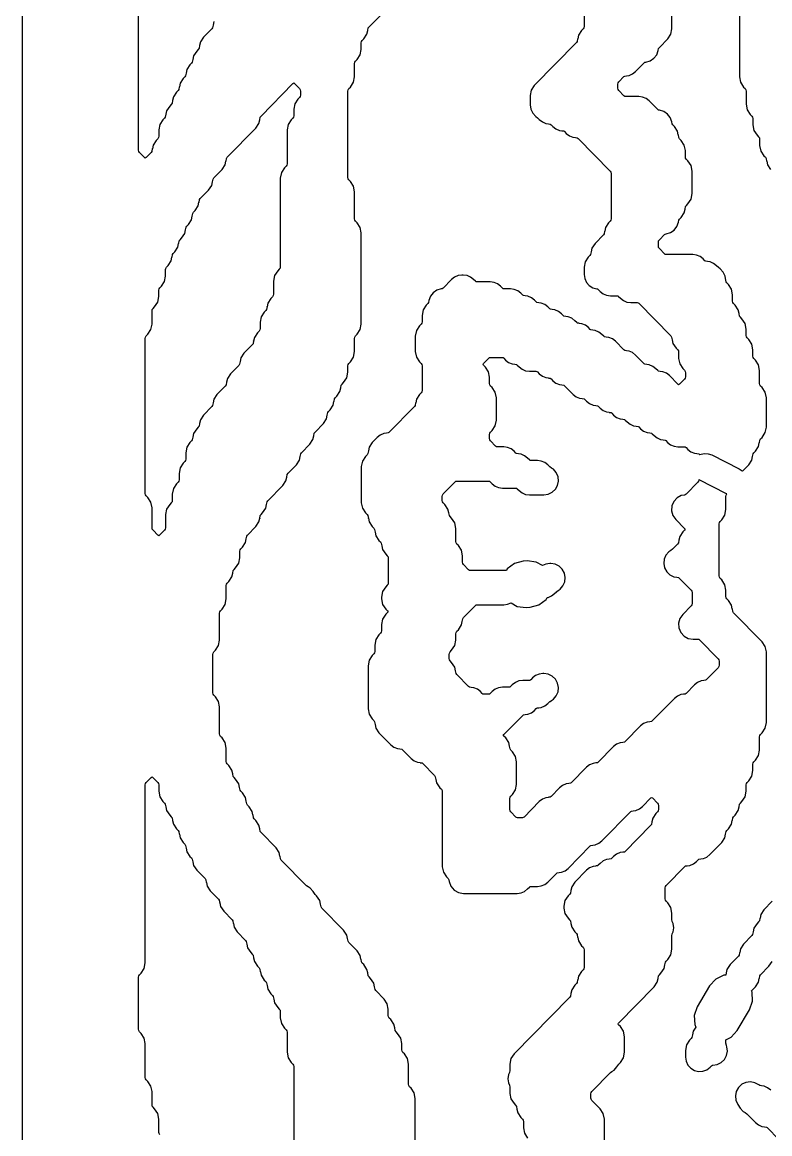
# Model space of a CAD drawing. Header units: millimetres. Extents: x 0 to 63, y 0 to 126.
# Drawn here: x 0 to 25.71, y 49.53 to 87.77 of the extents above; entities that cross this region are included whole.
import ezdxf

# ---------------------------------------------------------------- set-up
doc = ezdxf.new("R2010")
doc.units = ezdxf.units.MM
doc.layers.add('CUT', color=1, linetype='Continuous')

msp = doc.modelspace()

# ---------------------------------------------------------------- linework, layer by layer
at = {"layer": 'CUT'}
for points in [[(50.134, 123), (50.134, 126), (42.134, 126), (42.134, 123), (21.134, 123), (21.134, 126), (13.134, 126), (13.134, 123), (0, 123), (0, 3), (13.134, 3), (13.134, 0), (21.134, 0), (21.134, 3), (42.134, 3), (42.134, 0), (50.134, 0), (50.134, 3), (63.2679, 3), (63.2679, 123)], [(4.4272, 77.1924), (4.4644, 77.3818), (4.4644, 77.8374), (4.4733, 77.8824), (4.4986, 77.9208), (4.5533, 77.9765), (4.6594, 78.1376), (4.6967, 78.3269), (4.6967, 78.5462), (4.7055, 78.5913), (4.7308, 78.6297), (4.7855, 78.6853), (4.8916, 78.8465), (4.9289, 79.0358), (4.9289, 79.2551), (4.9377, 79.3002), (4.963, 79.3385), (5.0177, 79.3942), (5.1239, 79.5553), (5.1485, 79.6805), (5.1517, 79.6799), (5.17, 79.7727), (5.1952, 79.8111), (5.2499, 79.8668), (5.3561, 80.0279), (5.3807, 80.1531), (5.3839, 80.1525), (5.4022, 80.2453), (5.4274, 80.2837), (5.4821, 80.3393), (5.5883, 80.5005), (5.6129, 80.6257), (5.6161, 80.625), (5.6344, 80.7179), (5.6597, 80.7563), (5.7144, 80.8119), (5.8205, 80.973), (5.8451, 81.0982), (5.8483, 81.0976), (5.8666, 81.1905), (5.8919, 81.2288), (5.9466, 81.2845), (6.0527, 81.4456), (6.0774, 81.5708), (6.0806, 81.5702), (6.0988, 81.663), (6.1241, 81.7014), (6.411, 81.9933), (6.5172, 82.1545), (6.5418, 82.2797), (6.545, 82.279), (6.5633, 82.3719), (6.5885, 82.4103), (6.8754, 82.7022), (6.9816, 82.8633), (7.0062, 82.9885), (7.0094, 82.9879), (7.0277, 83.0808), (7.053, 83.1191), (8.0365, 84.1199), (8.1427, 84.2811), (8.1673, 84.4063), (8.1705, 84.4056), (8.1888, 84.4985), (8.2141, 84.5368), (9.3131, 85.6552), (9.341, 85.6757), (9.3689, 85.6552), (9.5391, 85.482), (9.5644, 85.4436), (9.5732, 85.3986), (9.5732, 85.2597), (9.5644, 85.2146), (9.5391, 85.1762), (9.4844, 85.1206), (9.3783, 84.9594), (9.341, 84.7701), (9.341, 84.5508), (9.3322, 84.5057), (9.3069, 84.4674), (9.2522, 84.4117), (9.146, 84.2506), (9.1088, 84.0613), (9.1088, 82.8968), (9.0999, 82.8517), (9.0747, 82.8134), (9.02, 82.7577), (8.9138, 82.5966), (8.8766, 82.4072), (8.8766, 79.3525), (8.8677, 79.3074), (8.8424, 79.2691), (8.7878, 79.2134), (8.6816, 79.0523), (8.6444, 78.8629), (8.6444, 78.4073), (8.6355, 78.3623), (8.6102, 78.3239), (8.5555, 78.2683), (8.4494, 78.1071), (8.4248, 77.9819), (8.4215, 77.9826), (8.4033, 77.8897), (8.378, 77.8513), (8.3233, 77.7957), (8.2172, 77.6346), (8.1799, 77.4452), (8.1799, 77.2259), (8.1711, 77.1808), (8.1458, 77.1425), (8.0911, 77.0868), (7.9849, 76.9257), (7.9603, 76.8005), (7.9571, 76.8011), (7.9388, 76.7083), (7.9136, 76.6699), (7.6267, 76.378), (7.5205, 76.2168), (7.4959, 76.0916), (7.4927, 76.0923), (7.4744, 75.9994), (7.4491, 75.961), (7.1622, 75.6691), (7.0561, 75.508), (7.0314, 75.3828), (7.0282, 75.3834), (7.01, 75.2905), (6.9847, 75.2522), (6.6978, 74.9602), (6.5916, 74.7991), (6.567, 74.6739), (6.5638, 74.6745), (6.5455, 74.5817), (6.5203, 74.5433), (6.2334, 74.2514), (6.1272, 74.0903), (6.1026, 73.965), (6.0994, 73.9657), (6.0811, 73.8728), (6.0558, 73.8345), (6.0011, 73.7788), (5.895, 73.6177), (5.8704, 73.4925), (5.8671, 73.4931), (5.8489, 73.4003), (5.8236, 73.3619), (5.7689, 73.3062), (5.6628, 73.1451), (5.6255, 72.9558), (5.6255, 72.7365), (5.6167, 72.6914), (5.5914, 72.653), (5.5367, 72.5974), (5.4305, 72.4362), (5.3933, 72.2469), (5.3933, 72.0276), (5.3844, 71.9825), (5.3592, 71.9442), (5.3045, 71.8885), (5.1983, 71.7274), (5.1611, 71.538), (5.1611, 71.3187), (5.1522, 71.2737), (5.127, 71.2353), (5.0723, 71.1797), (4.9661, 71.0185), (4.9289, 70.8292), (4.9289, 70.3736), (4.92, 70.3285), (4.8947, 70.2902), (4.7245, 70.117), (4.6967, 70.0964), (4.6688, 70.117), (4.4986, 70.2902), (4.4733, 70.3285), (4.4644, 70.3736), (4.4644, 71.0655), (4.4272, 71.2548), (4.321, 71.4159), (4.2664, 71.4716), (4.2411, 71.51), (4.2322, 71.555), (4.2322, 76.8922), (4.2411, 76.9373), (4.2664, 76.9757), (4.321, 77.0313)]]:
    msp.add_lwpolyline(points, close=True, dxfattribs=at)
for points in [[(6.5916, 87.7949), (6.567, 87.6697), (6.5638, 87.6703), (6.5455, 87.5775), (6.5203, 87.5391), (6.2334, 87.2472), (6.1272, 87.086), (6.1026, 86.9608), (6.0994, 86.9615), (6.0811, 86.8686), (6.0558, 86.8302), (6.0011, 86.7746), (5.895, 86.6135), (5.8704, 86.4883), (5.8671, 86.4889), (5.8489, 86.396), (5.8236, 86.3577), (5.7689, 86.302), (5.6628, 86.1409), (5.6381, 86.0157), (5.6349, 86.0163), (5.6167, 85.9235), (5.5914, 85.8851), (5.5367, 85.8294), (5.4305, 85.6683), (5.4059, 85.5431), (5.4027, 85.5437), (5.3844, 85.4509), (5.3592, 85.4125), (5.3045, 85.3569), (5.1983, 85.1957), (5.1737, 85.0705), (5.1705, 85.0712), (5.1522, 84.9783), (5.127, 84.94), (5.0723, 84.8843), (4.9661, 84.7232), (4.9415, 84.598), (4.9383, 84.5986), (4.92, 84.5057), (4.8947, 84.4674), (4.84, 84.4117), (4.7339, 84.2506), (4.6967, 84.0613), (4.6967, 83.8419), (4.6878, 83.7969), (4.6625, 83.7585), (4.6078, 83.7029), (4.5017, 83.5417), (4.477, 83.4165), (4.4738, 83.4172), (4.4556, 83.3243), (4.4303, 83.2859), (4.2601, 83.1128), (4.2322, 83.0922), (4.2043, 83.1128), (4.0341, 83.2859), (4.0089, 83.3243), (4, 83.3694), (4, 91.0694)], [(20.0231, 49.2636), (20.0231, 50.0359), (19.9858, 50.2253), (19.8797, 50.3864), (19.5928, 50.6783), (19.5675, 50.7167), (19.5586, 50.7618), (19.5586, 50.9007), (19.5675, 50.9457), (19.5928, 50.9841), (20.2321, 51.6346), (20.2852, 51.676), (20.3578, 51.72), (20.4561, 51.8297), (20.5216, 51.9292), (20.5763, 51.9849), (20.6825, 52.146), (20.7197, 52.3354), (20.7197, 52.8714), (20.6825, 53.0607), (20.5763, 53.2219), (20.5148, 53.2845), (20.4949, 53.3122), (20.5148, 53.34), (21.7374, 54.5841), (21.8436, 54.7452), (21.8682, 54.8704), (21.8714, 54.8698), (21.8897, 54.9626), (21.9149, 55.001), (21.9696, 55.0566), (22.0758, 55.2178), (22.1004, 55.343), (22.1036, 55.3423), (22.1219, 55.4352), (22.1472, 55.4736), (22.2019, 55.5292), (22.308, 55.6903), (22.3452, 55.8797), (22.3452, 56.3353), (22.359, 56.4053), (22.3924, 56.4767), (22.4134, 56.6203), (22.3924, 56.7638), (22.359, 56.8352), (22.3452, 56.9052), (22.3452, 57.1245), (22.308, 57.3139), (22.2019, 57.475), (22.1472, 57.5307), (22.1219, 57.569), (22.113, 57.6141), (22.113, 57.9893), (22.1219, 58.0343), (22.1472, 58.0727), (22.7865, 58.7232), (22.8114, 58.7427), (22.8757, 58.7512), (22.8755, 58.7526), (22.9631, 58.7642), (23.0847, 58.8153), (23.1889, 58.8964), (23.2509, 58.9595), (23.2759, 58.9789), (23.3401, 58.9875), (23.3399, 58.9889), (23.4275, 59.0005), (23.5492, 59.0516), (23.6533, 59.1327), (24.0596, 59.5461), (24.1658, 59.7072), (24.1904, 59.8324), (24.1936, 59.8318), (24.2119, 59.9246), (24.2371, 59.963), (24.2918, 60.0187), (24.398, 60.1798), (24.4226, 60.305), (24.4258, 60.3044), (24.4441, 60.3972), (24.4693, 60.4356), (24.524, 60.4912), (24.6302, 60.6524), (24.6548, 60.7776), (24.658, 60.7769), (24.6763, 60.8698), (24.7016, 60.9081), (24.7563, 60.9638), (24.8624, 61.1249), (24.8996, 61.3143), (24.8996, 61.5336), (24.9085, 61.5787), (24.9338, 61.617), (24.9885, 61.6727), (25.0946, 61.8338), (25.1319, 62.0231), (25.1319, 62.2424), (25.1407, 62.2875), (25.166, 62.3259), (25.2207, 62.3815), (25.3268, 62.5427), (25.3641, 62.732), (25.3641, 63.1876), (25.3729, 63.2327), (25.3982, 63.271), (25.4529, 63.3267), (25.5591, 63.4878), (25.5963, 63.6771), (25.5963, 66.1034), (25.5591, 66.2928), (25.4529, 66.4539), (24.4693, 67.4547), (24.4441, 67.4931), (24.4258, 67.5859), (24.4226, 67.5853), (24.398, 67.7105), (24.2918, 67.8716), (24.2371, 67.9273), (24.2119, 67.9657), (24.203, 68.0107), (24.203, 68.23), (24.1658, 68.4194), (24.0596, 68.5805), (24.0049, 68.6362), (23.9796, 68.6745), (23.9708, 68.7196), (23.9708, 70.5125), (23.9796, 70.5576), (24.0049, 70.5959), (24.0596, 70.6516), (24.1658, 70.8127), (24.203, 71.002), (24.203, 71.4576), (24.2119, 71.5027), (24.2371, 71.5411), (24.239, 71.543), (24.2271, 71.5472), (23.2805, 72.027), (23.2748, 72.0309), (23.2653, 71.9825), (23.24, 71.9442), (22.8376, 71.5347), (22.8068, 71.512), (22.7809, 71.5035), (22.6703, 71.4848), (22.5241, 71.4043), (22.4125, 71.2802), (22.3479, 71.1263), (22.3376, 70.9597), (22.3828, 70.799), (22.4782, 70.6622), (22.7824, 70.3526), (22.8023, 70.3249), (22.7824, 70.2971), (22.7209, 70.2345), (22.6147, 70.0734), (22.5901, 69.9482), (22.5869, 69.9488), (22.5686, 69.8559), (22.5433, 69.8176), (22.3685, 69.6397), (22.3094, 69.5937), (22.2425, 69.5527), (22.1427, 69.4381), (22.082, 69.2989), (22.0659, 69.1479), (22.0958, 68.999), (22.1691, 68.8659), (22.2789, 68.761), (22.4152, 68.694), (22.512, 68.6791), (22.5115, 68.6753), (22.5757, 68.6667), (22.6007, 68.6473), (23.0078, 68.233), (23.033, 68.1947), (23.0419, 68.1496), (23.0419, 67.7744), (23.033, 67.7294), (23.0078, 67.691), (22.7166, 67.3948), (22.6212, 67.2579), (22.576, 67.0972), (22.5863, 66.9306), (22.6509, 66.7767), (22.7625, 66.6526), (22.9087, 66.5722), (23.0732, 66.5443), (23.241, 66.5443), (23.2724, 66.5401), (23.2973, 66.5207), (23.9366, 65.8702), (23.9619, 65.8318), (23.9708, 65.7867), (23.9708, 65.6479), (23.9619, 65.6028), (23.9366, 65.5644), (23.5296, 65.1502), (23.5046, 65.1308), (23.4404, 65.1222), (23.4405, 65.1208), (23.353, 65.1092), (23.2313, 65.0581), (23.1272, 64.9771), (22.8329, 64.6776), (22.8079, 64.6582), (22.7437, 64.6496), (22.7439, 64.6483), (22.6563, 64.6366), (22.5346, 64.5856), (22.4305, 64.5045), (21.6718, 63.7325), (21.6468, 63.713), (21.5826, 63.7045), (21.5828, 63.7031), (21.4952, 63.6914), (21.3735, 63.6404), (21.2694, 63.5593), (20.7429, 63.0236), (20.718, 63.0042), (20.6537, 62.9956), (20.6539, 62.9942), (20.5663, 62.9826), (20.4446, 62.9316), (20.3405, 62.8505), (19.8141, 62.3148), (19.7891, 62.2953), (19.7249, 62.2868), (19.725, 62.2854), (19.6375, 62.2737), (19.5158, 62.2227), (19.4117, 62.1416), (18.8852, 61.6059), (18.8602, 61.5865), (18.796, 61.5779), (18.7962, 61.5765), (18.7086, 61.5649), (18.5869, 61.5138), (18.4828, 61.4327), (18.1885, 61.1333), (18.1636, 61.1139), (18.0993, 61.1053), (18.0995, 61.1039), (18.0119, 61.0923), (17.8902, 61.0413), (17.7861, 60.9602), (17.2597, 60.4245), (17.2347, 60.405), (17.2033, 60.4008), (17.0374, 60.4008), (17.006, 60.405), (16.981, 60.4245), (16.8061, 60.6024), (16.7809, 60.6408), (16.772, 60.6858), (16.772, 61.061), (16.7809, 61.1061), (16.8061, 61.1444), (16.8608, 61.2001), (16.967, 61.3612), (17.0042, 61.5506), (17.0042, 62.3229), (16.967, 62.5122), (16.8608, 62.6733), (16.8061, 62.729), (16.7809, 62.7673), (16.7626, 62.8602), (16.7594, 62.8596), (16.7348, 62.9848), (16.6286, 63.1459), (16.5671, 63.2085), (16.5472, 63.2363), (16.5671, 63.264), (17.2132, 63.9215), (17.2382, 63.941), (17.3024, 63.9495), (17.3022, 63.9509), (17.3898, 63.9626), (17.5115, 64.0136), (17.6156, 64.0947), (17.6777, 64.1578), (17.708, 64.1814), (17.7234, 64.1814), (17.7403, 64.1837), (17.7491, 64.1834), (17.7669, 64.1858), (17.7667, 64.1872), (17.8542, 64.1988), (17.9759, 64.2499), (18.0801, 64.331), (18.1444, 64.3965), (18.1461, 64.3988), (18.1534, 64.4029), (18.2012, 64.4401), (18.2681, 64.4811), (18.3678, 64.5956), (18.4286, 64.7349), (18.4447, 64.8859), (18.4147, 65.0348), (18.3415, 65.1678), (18.2316, 65.2727), (18.0953, 65.3398), (17.9452, 65.3629), (17.9105, 65.3629), (17.7797, 65.3455), (17.658, 65.2944), (17.5539, 65.2133), (17.4895, 65.1478), (17.4878, 65.1455), (17.4806, 65.1414), (17.4615, 65.1266), (17.2139, 65.1266), (17.0831, 65.1092), (16.9614, 65.0581), (16.8573, 64.9771), (16.7952, 64.9139), (16.7703, 64.8945), (16.7389, 64.8903), (16.5172, 64.8903), (16.3864, 64.8729), (16.2647, 64.8219), (16.1606, 64.7408), (16.0986, 64.6776), (16.0736, 64.6582), (16.0422, 64.654), (15.8763, 64.654), (15.8449, 64.6582), (15.8199, 64.6776), (15.7579, 64.7408), (15.6538, 64.8219), (15.5321, 64.8729), (15.4445, 64.8845), (15.4447, 64.8859), (15.3804, 64.8945), (15.3555, 64.9139), (14.9484, 65.3281), (14.9231, 65.3665), (14.9049, 65.4593), (14.9016, 65.4587), (14.877, 65.5839), (14.7709, 65.7451), (14.7162, 65.8007), (14.6909, 65.8391), (14.682, 65.8841), (14.682, 66.023), (14.6909, 66.0681), (14.7162, 66.1065), (14.7709, 66.1621), (14.877, 66.3233), (14.9143, 66.5126), (14.9143, 66.7319), (14.9231, 66.777), (14.9484, 66.8153), (15.0031, 66.871), (15.1092, 67.0321), (15.1339, 67.1573), (15.1371, 67.1567), (15.1553, 67.2495), (15.1806, 67.2879), (15.5877, 67.7021), (15.6127, 67.7216), (15.644, 67.7257), (16.5624, 67.7257), (16.6932, 67.7432), (16.8149, 67.7942), (16.8154, 67.7946), (17.0253, 67.673), (17.3347, 67.6318), (17.4726, 67.6406), (17.7742, 67.721), (18.0222, 67.9106), (18.06, 67.9759), (18.0865, 67.9794), (18.2082, 68.0305), (18.3123, 68.1116), (18.3767, 68.1771), (18.3783, 68.1794), (18.3856, 68.1835), (18.4334, 68.2207), (18.5003, 68.2617), (18.6, 68.3762), (18.6608, 68.5154), (18.6769, 68.6665), (18.647, 68.8154), (18.5737, 68.9484), (18.4638, 69.0533), (18.3276, 69.1204), (18.1774, 69.1435), (18.1428, 69.1435), (18.0119, 69.126), (17.8902, 69.075), (17.8897, 69.0746), (17.6798, 69.1962), (17.3704, 69.2374), (17.2325, 69.2286), (16.9309, 69.1482), (16.6829, 68.9586), (16.6532, 68.9072), (15.4118, 68.9072), (15.3804, 68.9114), (15.3555, 68.9308), (15.1806, 69.1087), (15.1553, 69.1471), (15.1465, 69.1922), (15.1465, 69.4115), (15.1092, 69.6008), (15.0031, 69.7619), (14.9484, 69.8176), (14.9231, 69.8559), (14.9143, 69.901), (14.9143, 70.3566), (14.877, 70.5459), (14.7709, 70.7071), (14.7162, 70.7627), (14.6909, 70.8011), (14.6726, 70.8939), (14.6694, 70.8933), (14.6448, 71.0185), (14.5387, 71.1797), (14.484, 71.2353), (14.4587, 71.2737), (14.4498, 71.3187), (14.4498, 71.4576), (14.4587, 71.5027), (14.484, 71.5411), (14.891, 71.9553), (14.916, 71.9747), (14.9474, 71.9789), (16.0422, 71.9789), (16.0736, 71.9747), (16.0986, 71.9553), (16.1606, 71.8921), (16.2647, 71.8111), (16.3864, 71.76), (16.5172, 71.7426), (16.9711, 71.7426), (17.0025, 71.7384), (17.0274, 71.719), (17.0895, 71.6559), (17.1936, 71.5748), (17.3153, 71.5237), (17.4461, 71.5063), (17.9452, 71.5063), (18.0953, 71.5294), (18.2316, 71.5965), (18.3415, 71.7014), (18.4147, 71.8344), (18.4447, 71.9833), (18.4286, 72.1343), (18.3678, 72.2736), (18.2681, 72.3881), (18.2012, 72.4291), (18.1421, 72.4751), (18.0801, 72.5382), (17.9759, 72.6193), (17.8542, 72.6704), (17.7234, 72.6878), (17.5018, 72.6878), (17.4704, 72.6919), (17.4454, 72.7114), (17.3834, 72.7745), (17.2793, 72.8556), (17.1576, 72.9066), (17.07, 72.9183), (17.0702, 72.9197), (17.006, 72.9282), (16.981, 72.9477), (16.919, 73.0108), (16.8149, 73.0919), (16.6932, 73.1429), (16.5624, 73.1603), (16.3407, 73.1603), (16.3093, 73.1645), (16.2843, 73.184), (16.1095, 73.3619), (16.0842, 73.4003), (16.0754, 73.4453), (16.0754, 73.5842), (16.0842, 73.6293), (16.1095, 73.6676), (16.1642, 73.7233), (16.2703, 73.8844), (16.3076, 74.0738), (16.3076, 74.8461), (16.2703, 75.0354), (16.1642, 75.1965), (16.1095, 75.2522), (16.0842, 75.2905), (16.0754, 75.3356), (16.0754, 75.5549), (16.0381, 75.7443), (15.932, 75.9054), (15.8704, 75.968), (15.8505, 75.9958), (15.8704, 76.0235), (16.0521, 76.2084), (16.0771, 76.2279), (16.1085, 76.2321), (16.5067, 76.2321), (16.538, 76.2279), (16.563, 76.2084), (16.625, 76.1453), (16.7292, 76.0642), (16.8509, 76.0132), (16.9384, 76.0015), (16.9382, 76.0002), (17.0025, 75.9916), (17.0274, 75.9721), (17.0895, 75.909), (17.1936, 75.8279), (17.3153, 75.7769), (17.4461, 75.7595), (17.6677, 75.7595), (17.6991, 75.7553), (17.7241, 75.7359), (17.7861, 75.6727), (17.8902, 75.5916), (18.0119, 75.5406), (18.0995, 75.529), (18.0993, 75.5276), (18.1636, 75.519), (18.1885, 75.4996), (18.2506, 75.4365), (18.3547, 75.3554), (18.4764, 75.3043), (18.564, 75.2927), (18.5638, 75.2913), (18.628, 75.2827), (18.653, 75.2633), (18.9472, 74.9639), (19.0513, 74.8828), (19.173, 74.8318), (19.2606, 74.8201), (19.2604, 74.8187), (19.3247, 74.8102), (19.3496, 74.7907), (19.4117, 74.7276), (19.5158, 74.6465), (19.6375, 74.5955), (19.725, 74.5838), (19.7249, 74.5824), (19.7891, 74.5739), (19.8141, 74.5544), (19.8761, 74.4913), (19.9802, 74.4102), (20.1019, 74.3592), (20.1895, 74.3475), (20.1893, 74.3461), (20.2535, 74.3376), (20.2785, 74.3181), (20.3405, 74.255), (20.4446, 74.1739), (20.5663, 74.1229), (20.6539, 74.1112), (20.6537, 74.1099), (20.718, 74.1013), (20.7429, 74.0819), (20.805, 74.0187), (20.9091, 73.9376), (21.0308, 73.8866), (21.1184, 73.875), (21.1182, 73.8736), (21.1824, 73.865), (21.2074, 73.8456), (21.2694, 73.7824), (21.3735, 73.7014), (21.4952, 73.6503), (21.5828, 73.6387), (21.5826, 73.6373), (21.6468, 73.6287), (21.6718, 73.6093), (21.7339, 73.5462), (21.838, 73.4651), (21.9597, 73.414), (22.0472, 73.4024), (22.047, 73.401), (22.1113, 73.3924), (22.1363, 73.373), (22.1983, 73.3099), (22.3024, 73.2288), (22.4241, 73.1778), (22.5549, 73.1603), (22.7765, 73.1603), (22.8079, 73.1562), (22.8329, 73.1367), (22.8949, 73.0736), (22.9991, 72.9925), (23.1207, 72.9415), (23.2083, 72.9298), (23.2081, 72.9284), (23.2724, 72.9199), (23.2973, 72.9004), (23.3063, 72.8912), (23.3482, 72.9113), (23.4714, 72.9344), (23.5963, 72.9248), (23.7145, 72.8832), (24.6611, 72.4034), (24.7645, 72.3327), (24.7731, 72.3227), (24.9885, 72.5419), (25.0946, 72.703), (25.1193, 72.8282), (25.1225, 72.8276), (25.1407, 72.9204), (25.166, 72.9588), (25.2207, 73.0144), (25.3268, 73.1756), (25.3515, 73.3008), (25.3547, 73.3001), (25.3729, 73.393), (25.3982, 73.4314), (25.4529, 73.487), (25.5591, 73.6481), (25.5963, 73.8375), (25.5963, 74.8461), (25.5591, 75.0354), (25.4529, 75.1965), (25.3982, 75.2522), (25.3729, 75.2905), (25.3641, 75.3356), (25.3641, 75.7912), (25.3268, 75.9805), (25.2207, 76.1417), (25.166, 76.1973), (25.1407, 76.2357), (25.1319, 76.2808), (25.1319, 76.5001), (25.0946, 76.6894), (24.9885, 76.8505), (24.9338, 76.9062), (24.9085, 76.9446), (24.8996, 76.9896), (24.8996, 77.2089), (24.8624, 77.3983), (24.7563, 77.5594), (24.7016, 77.6151), (24.6763, 77.6534), (24.658, 77.7463), (24.6548, 77.7456), (24.6302, 77.8708), (24.524, 78.032), (24.4693, 78.0876), (24.4441, 78.126), (24.4352, 78.1711), (24.4352, 78.3904), (24.398, 78.5797), (24.2918, 78.7408), (24.2371, 78.7965), (24.2119, 78.8349), (24.203, 78.8799), (24.203, 78.8841), (24.1802, 79.0333), (24.1139, 79.1689), (24.0102, 79.2786), (23.9475, 79.3274), (23.8855, 79.3906), (23.7814, 79.4716), (23.6597, 79.5227), (23.5721, 79.5343), (23.5723, 79.5357), (23.5081, 79.5443), (23.4831, 79.5637), (23.4211, 79.6268), (23.317, 79.7079), (23.1953, 79.759), (23.0645, 79.7764), (22.1462, 79.7764), (22.1148, 79.7805), (22.0898, 79.8), (21.9149, 79.9779), (21.8897, 80.0163), (21.8808, 80.0614), (21.8808, 80.2002), (21.8897, 80.2453), (21.9149, 80.2837), (22.0898, 80.4616), (22.1148, 80.4811), (22.148, 80.4855), (22.2966, 80.5295), (22.4245, 80.6168), (22.5196, 80.7391), (22.5726, 80.8846), (22.5863, 80.9542), (22.6116, 80.9925), (22.6663, 81.0482), (22.7724, 81.2093), (22.7971, 81.3345), (22.8003, 81.3339), (22.8185, 81.4268), (22.8438, 81.4651), (22.8985, 81.5208), (23.0047, 81.6819), (23.0419, 81.8712), (23.0419, 82.6435), (23.0047, 82.8329), (22.8985, 82.994), (22.8438, 83.0497), (22.8185, 83.088), (22.8097, 83.1331), (22.8097, 83.3524), (22.7724, 83.5417), (22.6663, 83.7029), (22.6116, 83.7585), (22.5863, 83.7969), (22.5681, 83.8897), (22.5649, 83.8891), (22.5402, 84.0143), (22.4341, 84.1754), (22.3794, 84.2311), (22.3541, 84.2694), (22.3404, 84.339), (22.2874, 84.4845), (22.1923, 84.6068), (22.0643, 84.6942), (21.9158, 84.7381), (21.8826, 84.7426), (21.8576, 84.762), (21.5633, 85.0614), (21.4592, 85.1425), (21.3375, 85.1936), (21.2067, 85.211), (20.7529, 85.211), (20.7215, 85.2151), (20.6965, 85.2346), (20.5216, 85.4125), (20.4964, 85.4509), (20.4875, 85.496), (20.4875, 85.6348), (20.4964, 85.6799), (20.5216, 85.7183), (20.6965, 85.8962), (20.7215, 85.9157), (20.7857, 85.9242), (20.7855, 85.9256), (20.8731, 85.9372), (20.9948, 85.9883), (21.0989, 86.0694), (21.3931, 86.3688), (21.4181, 86.3882), (21.4514, 86.3927), (21.5999, 86.4366), (21.7278, 86.524), (21.8229, 86.6463), (21.876, 86.7918), (21.8897, 86.8614), (21.9149, 86.8997), (22.2019, 87.1917), (22.308, 87.3528), (22.3452, 87.5421), (22.3452, 89.4959)], [(24.6674, 89.7321), (24.6674, 85.8881), (24.7047, 85.6988), (24.8108, 85.5376), (24.8655, 85.482), (24.8908, 85.4436), (24.8996, 85.3986), (24.8996, 84.943), (24.9369, 84.7536), (25.043, 84.5925), (25.0977, 84.5368), (25.123, 84.4985), (25.1319, 84.4534), (25.1319, 84.2341), (25.1691, 84.0448), (25.2753, 83.8836), (25.3299, 83.828), (25.3552, 83.7896), (25.3641, 83.7446), (25.3641, 83.5252), (25.4013, 83.3359), (25.5075, 83.1748), (25.5622, 83.1191), (25.5874, 83.0808), (25.6057, 82.9879), (25.6089, 82.9885), (25.6335, 82.8633), (25.7397, 82.7022)], [(19.3264, 89.1792), (19.3264, 87.6225), (19.3175, 87.5775), (19.2923, 87.5391), (19.2376, 87.4835), (19.1314, 87.3223), (19.1068, 87.1971), (19.1036, 87.1977), (19.0853, 87.1049), (19.0601, 87.0665), (17.612, 85.5932), (17.5059, 85.432), (17.4687, 85.2427), (17.4687, 84.9218), (17.4914, 84.7726), (17.5577, 84.637), (17.6614, 84.5273), (17.7241, 84.4785), (17.7861, 84.4154), (17.8902, 84.3343), (18.0119, 84.2832), (18.0995, 84.2716), (18.0993, 84.2702), (18.1636, 84.2616), (18.1885, 84.2422), (18.2506, 84.1791), (18.3547, 84.098), (18.4764, 84.0469), (18.564, 84.0353), (18.5638, 84.0339), (18.628, 84.0254), (18.653, 84.0059), (18.715, 83.9428), (18.8191, 83.8617), (18.9408, 83.8107), (19.0284, 83.799), (19.0282, 83.7976), (19.0924, 83.7891), (19.1174, 83.7696), (20.2211, 82.6465), (20.2464, 82.6082), (20.2553, 82.5631), (20.2553, 81.0065), (20.2464, 80.9614), (20.2211, 80.9231), (20.1665, 80.8674), (20.0603, 80.7063), (20.0357, 80.5811), (20.0325, 80.5817), (20.0142, 80.4889), (19.9889, 80.4505), (19.702, 80.1586), (19.5959, 79.9974), (19.5712, 79.8722), (19.568, 79.8729), (19.5498, 79.78), (19.5245, 79.7416), (19.4698, 79.686), (19.3636, 79.5249), (19.3264, 79.3355), (19.3264, 79.0902), (19.347, 78.9483), (19.4069, 78.8181), (19.5014, 78.7103), (19.6225, 78.6337), (19.7604, 78.5946), (19.7891, 78.5908), (19.8141, 78.5713), (19.8761, 78.5082), (19.9802, 78.4271), (20.1019, 78.3761), (20.2327, 78.3586), (20.4544, 78.3586), (20.4857, 78.3545), (20.5107, 78.335), (20.5728, 78.2719), (20.6769, 78.1908), (20.7986, 78.1398), (20.9294, 78.1224), (21.151, 78.1224), (21.1824, 78.1182), (21.2074, 78.0987), (22.3111, 76.9757), (22.3364, 76.9373), (22.3546, 76.8444), (22.3579, 76.8451), (22.3825, 76.7199), (22.4886, 76.5587), (22.5433, 76.5031), (22.5686, 76.4647), (22.5775, 76.4197), (22.5775, 76.2003), (22.6147, 76.011), (22.7209, 75.8499), (22.7755, 75.7942), (22.8008, 75.7559), (22.8097, 75.7108), (22.8097, 75.5719), (22.8008, 75.5268), (22.7755, 75.4885), (22.6054, 75.3153), (22.5775, 75.2947), (22.5496, 75.3153), (22.26, 75.61), (22.1559, 75.6911), (22.0342, 75.7421), (21.9466, 75.7537), (21.9468, 75.7551), (21.8826, 75.7637), (21.8576, 75.7831), (21.7955, 75.8463), (21.6914, 75.9273), (21.5697, 75.9784), (21.4822, 75.99), (21.4824, 75.9914), (21.4181, 76), (21.3931, 76.0194), (21.0989, 76.3188), (20.9948, 76.3999), (20.8731, 76.4509), (20.7855, 76.4626), (20.7857, 76.464), (20.7215, 76.4725), (20.6965, 76.492), (20.4022, 76.7914), (20.2981, 76.8725), (20.1764, 76.9235), (20.0889, 76.9352), (20.089, 76.9366), (20.0248, 76.9451), (19.9998, 76.9646), (19.9378, 77.0277), (19.8337, 77.1088), (19.712, 77.1598), (19.6244, 77.1715), (19.6246, 77.1728), (19.5604, 77.1814), (19.5354, 77.2008), (19.4734, 77.264), (19.3693, 77.3451), (19.2476, 77.3961), (19.16, 77.4077), (19.1602, 77.4091), (19.0959, 77.4177), (19.071, 77.4371), (19.0089, 77.5003), (18.9048, 77.5813), (18.7831, 77.6324), (18.6955, 77.644), (18.6957, 77.6454), (18.6315, 77.654), (18.6065, 77.6734), (18.5445, 77.7365), (18.4404, 77.8176), (18.3187, 77.8687), (18.2311, 77.8803), (18.2313, 77.8817), (18.1671, 77.8903), (18.1421, 77.9097), (18.0801, 77.9728), (17.9759, 78.0539), (17.8542, 78.1049), (17.7667, 78.1166), (17.7669, 78.118), (17.7026, 78.1265), (17.6777, 78.146), (17.6156, 78.2091), (17.5115, 78.2902), (17.3898, 78.3412), (17.3022, 78.3529), (17.3024, 78.3543), (17.2382, 78.3628), (17.2132, 78.3823), (17.1512, 78.4454), (17.0471, 78.5265), (16.9254, 78.5775), (16.7946, 78.5949), (16.5729, 78.5949), (16.5415, 78.5991), (16.5166, 78.6186), (16.4545, 78.6817), (16.3504, 78.7628), (16.2287, 78.8138), (16.0979, 78.8312), (15.644, 78.8312), (15.6127, 78.8354), (15.5877, 78.8549), (15.5257, 78.918), (15.4215, 78.9991), (15.2998, 79.0501), (15.169, 79.0675), (15.1239, 79.0675), (14.9931, 79.0501), (14.8714, 78.9991), (14.7673, 78.918), (14.473, 78.6186), (14.4481, 78.5991), (14.4148, 78.5947), (14.2663, 78.5507), (14.1383, 78.4634), (14.0433, 78.3411), (13.9902, 78.1955), (13.9765, 78.126), (13.9513, 78.0876), (13.8966, 78.032), (13.7904, 77.8708), (13.7532, 77.6815), (13.7532, 77.4622), (13.7443, 77.4171), (13.719, 77.3788), (13.6643, 77.3231), (13.5582, 77.162), (13.5209, 76.9726), (13.5209, 76.4366), (13.5582, 76.2473), (13.6643, 76.0862), (13.719, 76.0305), (13.7443, 75.9922), (13.7532, 75.9471), (13.7532, 75.0993), (13.7443, 75.0543), (13.719, 75.0159), (13.6643, 74.9602), (13.5582, 74.7991), (13.5336, 74.6739), (13.5303, 74.6745), (13.5121, 74.5817), (13.4868, 74.5433), (12.6153, 73.6565), (12.5903, 73.6371), (12.5261, 73.6285), (12.5263, 73.6272), (12.4387, 73.6155), (12.317, 73.5645), (12.2129, 73.4834), (12.0388, 73.3062), (11.9327, 73.1451), (11.908, 73.0199), (11.9048, 73.0205), (11.8866, 72.9277), (11.8613, 72.8893), (11.8066, 72.8337), (11.7004, 72.6725), (11.6632, 72.4832), (11.6632, 71.2383), (11.7004, 71.049), (11.8066, 70.8879), (11.8613, 70.8322), (11.8866, 70.7938), (11.9048, 70.701), (11.908, 70.7016), (11.9327, 70.5764), (12.0388, 70.4153), (12.0935, 70.3596), (12.1188, 70.3213), (12.137, 70.2284), (12.1403, 70.229), (12.1649, 70.1038), (12.271, 69.9427), (12.3257, 69.8871), (12.351, 69.8487), (12.3693, 69.7558), (12.3725, 69.7565), (12.3971, 69.6313), (12.5032, 69.4701), (12.5579, 69.4145), (12.5832, 69.3761), (12.5921, 69.331), (12.5921, 68.4833), (12.5832, 68.4382), (12.5579, 68.3999), (12.5032, 68.3442), (12.3971, 68.1831), (12.3599, 67.9937), (12.3599, 67.9303), (12.3971, 67.741), (12.5032, 67.5798), (12.5648, 67.5172), (12.5847, 67.4895), (12.5648, 67.4617), (12.5032, 67.3991), (12.3971, 67.2379), (12.3599, 67.0486), (12.3599, 66.8293), (12.351, 66.7842), (12.3257, 66.7459), (12.271, 66.6902), (12.1649, 66.5291), (12.1276, 66.3397), (12.1276, 66.1204), (12.1188, 66.0754), (12.0935, 66.037), (12.0388, 65.9813), (11.9327, 65.8202), (11.8954, 65.6309), (11.8954, 64.1497), (11.9327, 63.9604), (12.0388, 63.7992), (12.0935, 63.7436), (12.1188, 63.7052), (12.137, 63.6124), (12.1403, 63.613), (12.1649, 63.4878), (12.271, 63.3267), (12.6773, 62.9132), (12.7814, 62.8322), (12.9031, 62.7811), (12.9907, 62.7695), (12.9905, 62.7681), (13.0548, 62.7595), (13.0797, 62.7401), (13.374, 62.4407), (13.4781, 62.3596), (13.5998, 62.3086), (13.6874, 62.2969), (13.6872, 62.2955), (13.7514, 62.287), (13.7764, 62.2675), (14.1835, 61.8533), (14.2087, 61.8149), (14.227, 61.7221), (14.2302, 61.7227), (14.2548, 61.5975), (14.361, 61.4364), (14.4157, 61.3807), (14.441, 61.3424), (14.4498, 61.2973), (14.4498, 58.7151), (14.4871, 58.5258), (14.5932, 58.3646), (14.6479, 58.309), (14.6732, 58.2706), (14.686, 58.2052), (14.7474, 58.0453), (14.859, 57.9155), (15.0079, 57.831), (15.1766, 57.8017), (17.0268, 57.8017), (17.1576, 57.8191), (17.2793, 57.8701), (17.3834, 57.9512), (17.4454, 58.0143), (17.4704, 58.0338), (17.5018, 58.038), (17.7234, 58.038), (17.8542, 58.0554), (17.9759, 58.1064), (18.0801, 58.1875), (18.3743, 58.4869), (18.3993, 58.5064), (18.4635, 58.5149), (18.4633, 58.5163), (18.5509, 58.528), (18.6726, 58.579), (18.7767, 58.6601), (19.5354, 59.4321), (19.5604, 59.4515), (19.6246, 59.4601), (19.6244, 59.4615), (19.712, 59.4731), (19.8337, 59.5241), (19.9378, 59.6052), (20.9287, 60.6135), (20.9537, 60.633), (21.0179, 60.6415), (21.0177, 60.6429), (21.1053, 60.6545), (21.227, 60.7056), (21.3311, 60.7867), (21.6207, 61.0813), (21.6486, 61.1019), (21.6765, 61.0813), (21.8467, 60.9081), (21.8719, 60.8698), (21.8808, 60.8247), (21.8808, 60.6858), (21.8719, 60.6408), (21.8467, 60.6024), (21.792, 60.5467), (21.6858, 60.3856), (21.6612, 60.2604), (21.658, 60.261), (21.6397, 60.1682), (21.6145, 60.1298), (20.7429, 59.243), (20.718, 59.2236), (20.6537, 59.215), (20.6539, 59.2137), (20.5663, 59.202), (20.4446, 59.151), (20.3405, 59.0699), (20.2785, 59.0068), (20.2535, 58.9873), (20.1893, 58.9787), (20.1895, 58.9774), (20.1019, 58.9657), (19.9802, 58.9147), (19.8761, 58.8336), (19.8141, 58.7705), (19.7891, 58.751), (19.7249, 58.7425), (19.725, 58.7411), (19.6375, 58.7294), (19.5158, 58.6784), (19.4117, 58.5973), (19.0054, 58.1839), (18.8992, 58.0227), (18.8746, 57.8975), (18.8714, 57.8982), (18.8531, 57.8053), (18.8278, 57.767), (18.7731, 57.7113), (18.667, 57.5502), (18.6298, 57.3608), (18.6298, 57.2974), (18.667, 57.1081), (18.7731, 56.9469), (18.8278, 56.8913), (18.8531, 56.8529), (18.8714, 56.7601), (18.8746, 56.7607), (18.8992, 56.6355), (19.0054, 56.4744), (19.0601, 56.4187), (19.0853, 56.3803), (19.1036, 56.2875), (19.1068, 56.2881), (19.1314, 56.1629), (19.2376, 56.0018), (19.2923, 55.9461), (19.3175, 55.9078), (19.3264, 55.8627), (19.3264, 55.2512), (19.3175, 55.2062), (19.2923, 55.1678), (19.2376, 55.1121), (19.1314, 54.951), (19.1068, 54.8258), (19.1036, 54.8264), (19.0853, 54.7336), (19.0601, 54.6952), (19.0054, 54.6396), (18.8992, 54.4784), (18.8746, 54.3532), (18.8714, 54.3539), (18.8531, 54.261), (18.8278, 54.2227), (16.9154, 52.2767), (16.8092, 52.1156), (16.772, 51.9262), (16.772, 51.7069), (16.7582, 51.6369), (16.7249, 51.5655), (16.7038, 51.4219), (16.7249, 51.2784), (16.7582, 51.207), (16.772, 51.137), (16.772, 50.9176), (16.8092, 50.7283), (16.9154, 50.5672), (16.9701, 50.5115), (16.9954, 50.4732), (17.0136, 50.3803), (17.0168, 50.3809), (17.0415, 50.2557), (17.1476, 50.0946), (17.2023, 50.039), (17.2276, 50.0006), (17.2364, 49.9555), (17.2364, 49.7362), (17.2737, 49.5469), (17.3798, 49.3857)], [(13.5209, 48.0822), (13.5209, 50.7448), (13.4837, 50.9341), (13.3776, 51.0953), (13.3229, 51.1509), (13.2976, 51.1893), (13.2887, 51.2344), (13.2887, 51.9262), (13.2515, 52.1156), (13.1453, 52.2767), (13.0906, 52.3324), (13.0654, 52.3707), (13.0565, 52.4158), (13.0565, 52.6351), (13.0193, 52.8244), (12.9131, 52.9856), (12.8584, 53.0412), (12.8332, 53.0796), (12.8149, 53.1724), (12.8117, 53.1718), (12.7871, 53.297), (12.6809, 53.4581), (12.6262, 53.5138), (12.6009, 53.5521), (12.5921, 53.5972), (12.5921, 53.8165), (12.5548, 54.0059), (12.4487, 54.167), (12.1618, 54.4589), (12.1365, 54.4973), (12.1182, 54.5902), (12.115, 54.5895), (12.0904, 54.7147), (11.9842, 54.8759), (11.9296, 54.9315), (11.9043, 54.9699), (11.886, 55.0627), (11.8828, 55.0621), (11.8582, 55.1873), (11.752, 55.3484), (11.6973, 55.4041), (11.6721, 55.4424), (11.6538, 55.5353), (11.6506, 55.5347), (11.626, 55.6599), (11.5198, 55.821), (11.2329, 56.1129), (11.2076, 56.1513), (11.1894, 56.2442), (11.1862, 56.2435), (11.1615, 56.3687), (11.0554, 56.5299), (10.304, 57.2944), (10.2788, 57.3327), (10.2605, 57.4256), (10.2573, 57.425), (10.2327, 57.5502), (10.1265, 57.7113), (10.0718, 57.767), (10.0062, 57.8665), (9.908, 57.9762), (9.8354, 58.0202), (9.7822, 58.0616), (8.9107, 58.9484), (8.8854, 58.9867), (8.8672, 59.0796), (8.864, 59.079), (8.8393, 59.2042), (8.7332, 59.3653), (8.2141, 59.8935), (8.1888, 59.9319), (8.1705, 60.0248), (8.1673, 60.0241), (8.1427, 60.1493), (8.0365, 60.3105), (7.9818, 60.3661), (7.9566, 60.4045), (7.9383, 60.4973), (7.9351, 60.4967), (7.9105, 60.6219), (7.8043, 60.783), (7.7496, 60.8387), (7.7244, 60.877), (7.7061, 60.9699), (7.7029, 60.9693), (7.6783, 61.0945), (7.5721, 61.2556), (7.5174, 61.3113), (7.4921, 61.3496), (7.4739, 61.4425), (7.4707, 61.4418), (7.446, 61.567), (7.3399, 61.7282), (7.2852, 61.7838), (7.2599, 61.8222), (7.2417, 61.915), (7.2384, 61.9144), (7.2138, 62.0396), (7.1077, 62.2008), (7.053, 62.2564), (7.0277, 62.2948), (7.0188, 62.3398), (7.0188, 62.7954), (6.9816, 62.9848), (6.8754, 63.1459), (6.8208, 63.2016), (6.7955, 63.2399), (6.7866, 63.285), (6.7866, 64.2132), (6.7494, 64.4025), (6.6432, 64.5636), (6.5885, 64.6193), (6.5633, 64.6576), (6.5544, 64.7027), (6.5544, 66.023), (6.5633, 66.0681), (6.5885, 66.1065), (6.6432, 66.1621), (6.7494, 66.3233), (6.7866, 66.5126), (6.7866, 67.4408), (6.7955, 67.4858), (6.8208, 67.5242), (6.8754, 67.5798), (6.9816, 67.741), (7.0188, 67.9303), (7.0188, 68.3859), (7.0277, 68.431), (7.053, 68.4693), (7.1077, 68.525), (7.2138, 68.6861), (7.2384, 68.8113), (7.2417, 68.8107), (7.2599, 68.9035), (7.2852, 68.9419), (7.3399, 68.9976), (7.446, 69.1587), (7.4833, 69.348), (7.4833, 69.5673), (7.4921, 69.6124), (7.5174, 69.6508), (7.5721, 69.7064), (7.6783, 69.8676), (7.7029, 69.9928), (7.7061, 69.9921), (7.7244, 70.085), (7.7496, 70.1233), (8.0365, 70.4153), (8.1427, 70.5764), (8.1673, 70.7016), (8.1705, 70.701), (8.1888, 70.7938), (8.2141, 70.8322), (8.2688, 70.8879), (8.3749, 71.049), (8.3995, 71.1742), (8.4028, 71.1736), (8.421, 71.2664), (8.4463, 71.3048), (8.9654, 71.833), (9.0716, 71.9941), (9.0962, 72.1193), (9.0994, 72.1187), (9.1177, 72.2116), (9.1429, 72.2499), (9.4298, 72.5419), (9.536, 72.703), (9.5606, 72.8282), (9.5638, 72.8276), (9.5821, 72.9204), (9.6074, 72.9588), (9.8943, 73.2507), (10.0004, 73.4119), (10.0251, 73.5371), (10.0283, 73.5364), (10.0465, 73.6293), (10.0718, 73.6676), (10.3587, 73.9596), (10.4649, 74.1207), (10.4895, 74.2459), (10.4927, 74.2453), (10.511, 74.3381), (10.5362, 74.3765), (10.5909, 74.4322), (10.6971, 74.5933), (10.7217, 74.7185), (10.7249, 74.7179), (10.7432, 74.8107), (10.7685, 74.8491), (10.8232, 74.9047), (10.9293, 75.0659), (10.9539, 75.1911), (10.9572, 75.1904), (10.9754, 75.2833), (11.0007, 75.3217), (11.0554, 75.3773), (11.1615, 75.5384), (11.1988, 75.7278), (11.1988, 75.9471), (11.2076, 75.9922), (11.2329, 76.0305), (11.2876, 76.0862), (11.3938, 76.2473), (11.431, 76.4366), (11.431, 76.8922), (11.4398, 76.9373), (11.4651, 76.9757), (11.5198, 77.0313), (11.626, 77.1924), (11.6632, 77.3818), (11.6632, 80.517), (11.626, 80.7063), (11.5198, 80.8674), (11.4651, 80.9231), (11.4398, 80.9614), (11.431, 81.0065), (11.431, 81.9347), (11.3938, 82.124), (11.2876, 82.2851), (11.2329, 82.3408), (11.2076, 82.3792), (11.1988, 82.4242), (11.1988, 85.3986), (11.2076, 85.4436), (11.2329, 85.482), (11.2876, 85.5376), (11.3938, 85.6988), (11.431, 85.8881), (11.431, 86.3437), (11.4398, 86.3888), (11.4651, 86.4271), (11.5198, 86.4828), (11.626, 86.6439), (11.6632, 86.8333), (11.6632, 87.0526), (11.6721, 87.0976), (11.6973, 87.136), (11.752, 87.1917), (11.8582, 87.3528), (11.8828, 87.478), (11.886, 87.4774), (11.9043, 87.5702), (11.9296, 87.6086), (13.1453, 88.8457)], [(4.7308, 49.4969), (4.7055, 49.5353), (4.6967, 49.5803), (4.6967, 50.0359), (4.6594, 50.2253), (4.5533, 50.3864), (4.4986, 50.4421), (4.4733, 50.4804), (4.4644, 50.5255), (4.4644, 50.9811), (4.4272, 51.1704), (4.321, 51.3316), (4.2664, 51.3872), (4.2411, 51.4256), (4.2322, 51.4706), (4.2322, 52.6351), (4.195, 52.8244), (4.0888, 52.9856), (4.0341, 53.0412), (4.0089, 53.0796), (4, 53.1246), (4, 54.9175), (4.0089, 54.9626), (4.0341, 55.001), (4.0888, 55.0566), (4.195, 55.2178), (4.2322, 55.4071), (4.2322, 61.5336), (4.2411, 61.5787), (4.2664, 61.617), (4.4365, 61.7902), (4.4644, 61.8107), (4.4923, 61.7902), (4.6625, 61.617), (4.6878, 61.5787), (4.6967, 61.5336), (4.6967, 61.3143), (4.7339, 61.1249), (4.84, 60.9638), (4.8947, 60.9081), (4.92, 60.8698), (4.9383, 60.7769), (4.9415, 60.7776), (4.9661, 60.6524), (5.0723, 60.4912), (5.127, 60.4356), (5.1522, 60.3972), (5.1705, 60.3044), (5.1737, 60.305), (5.1983, 60.1798), (5.3045, 60.0187), (5.3592, 59.963), (5.3844, 59.9246), (5.4027, 59.8318), (5.4059, 59.8324), (5.4305, 59.7072), (5.5367, 59.5461), (5.5914, 59.4904), (5.6167, 59.4521), (5.6349, 59.3592), (5.6381, 59.3598), (5.6628, 59.2346), (5.7689, 59.0735), (5.8236, 59.0179), (5.8489, 58.9795), (5.8671, 58.8866), (5.8704, 58.8873), (5.895, 58.7621), (6.0011, 58.6009), (6.288, 58.309), (6.3133, 58.2706), (6.3316, 58.1778), (6.3348, 58.1784), (6.3594, 58.0532), (6.4656, 57.8921), (6.7525, 57.6001), (6.7778, 57.5618), (6.796, 57.4689), (6.7992, 57.4696), (6.8239, 57.3443), (6.93, 57.1832), (7.2169, 56.8913), (7.2422, 56.8529), (7.2605, 56.7601), (7.2637, 56.7607), (7.2883, 56.6355), (7.3944, 56.4744), (7.6814, 56.1824), (7.7066, 56.1441), (7.7249, 56.0512), (7.7281, 56.0518), (7.7527, 55.9266), (7.8589, 55.7655), (7.9136, 55.7098), (7.9388, 55.6715), (7.9571, 55.5786), (7.9603, 55.5793), (7.9849, 55.4541), (8.0911, 55.2929), (8.1458, 55.2373), (8.1711, 55.1989), (8.1893, 55.1061), (8.1925, 55.1067), (8.2172, 54.9815), (8.3233, 54.8203), (8.378, 54.7647), (8.4033, 54.7263), (8.4215, 54.6335), (8.4248, 54.6341), (8.4494, 54.5089), (8.5555, 54.3478), (8.6102, 54.2921), (8.6355, 54.2538), (8.6538, 54.1609), (8.657, 54.1615), (8.6816, 54.0363), (8.7878, 53.8752), (8.8424, 53.8195), (8.8677, 53.7812), (8.8766, 53.7361), (8.8766, 53.5168), (8.9138, 53.3275), (9.02, 53.1663), (9.0747, 53.1107), (9.0999, 53.0723), (9.1088, 53.0273), (9.1088, 52.3354), (9.146, 52.146), (9.2522, 51.9849), (9.3069, 51.9292), (9.3322, 51.8909), (9.341, 51.8458), (9.341, 49.1078)], [(25.7944, 57.5307), (25.5075, 57.2387), (25.4013, 57.0776), (25.3767, 56.9524), (25.3735, 56.953), (25.3552, 56.8602), (25.3299, 56.8218), (25.2753, 56.7662), (25.1691, 56.605), (25.1445, 56.4798), (25.1413, 56.4804), (25.123, 56.3876), (25.0976, 56.3491), (25.0974, 56.3489), (24.8108, 56.0573), (24.7047, 55.8962), (24.68, 55.771), (24.6768, 55.7716), (24.6586, 55.6787), (24.6332, 55.6402), (24.633, 55.6401), (24.3464, 55.3484), (24.2402, 55.1873), (24.2156, 55.0621), (24.2124, 55.0627), (24.1974, 54.9866), (24.1335, 54.9832), (23.8518, 54.8487), (23.6431, 54.6166), (23.2169, 53.8994), (23.1128, 53.6051), (23.1293, 53.2934), (23.1727, 53.2027), (23.0791, 53.0607), (23.0545, 52.9355), (23.0513, 52.9361), (23.033, 52.8433), (23.0078, 52.8049), (22.9531, 52.7493), (22.8469, 52.5881), (22.8097, 52.3988), (22.8097, 52.1715), (22.8314, 52.0258), (22.8945, 51.8928), (22.9937, 51.7839), (23.1203, 51.7087), (23.2634, 51.6736), (23.4104, 51.6817), (23.5487, 51.7323), (23.6663, 51.821), (23.7107, 51.8661), (23.7406, 51.8882), (23.7572, 51.8882), (23.9086, 51.9117), (24.0458, 51.9799), (24.1559, 52.0864), (24.2286, 52.2213), (24.257, 52.3719), (24.2385, 52.524), (24.2204, 52.5634), (24.203, 52.6521), (24.203, 52.7637), (24.3836, 52.85), (24.5924, 53.0821), (25.0185, 53.7993), (25.1226, 54.0936), (25.1061, 54.4053), (25.0861, 54.4471), (25.2207, 54.5841), (25.3268, 54.7452), (25.3515, 54.8704), (25.3547, 54.8698), (25.3729, 54.9626), (25.3983, 55.0011), (25.3985, 55.0013), (25.6851, 55.2929), (25.7913, 55.4541)], [(25.7433, 51.0361), (25.6391, 51.1172), (25.5175, 51.1682), (25.4299, 51.1799), (25.4301, 51.1813), (25.3658, 51.1898), (25.338, 51.2115), (25.2017, 51.2869), (25.0489, 51.3167), (24.8942, 51.298), (24.7528, 51.2327), (24.6384, 51.127), (24.5621, 50.9912), (24.5312, 50.8385), (24.5489, 50.6838), (24.6132, 50.542), (24.6989, 50.412), (24.7971, 50.3023), (24.8697, 50.2583), (24.9229, 50.2169), (25.2171, 49.9175), (25.3212, 49.8364), (25.4429, 49.7853), (25.5305, 49.7737), (25.5303, 49.7723), (25.5945, 49.7638), (25.6195, 49.7443), (26.0266, 49.3301)]]:
    msp.add_lwpolyline(points, dxfattribs=at)

doc.saveas('drawing.dxf')
